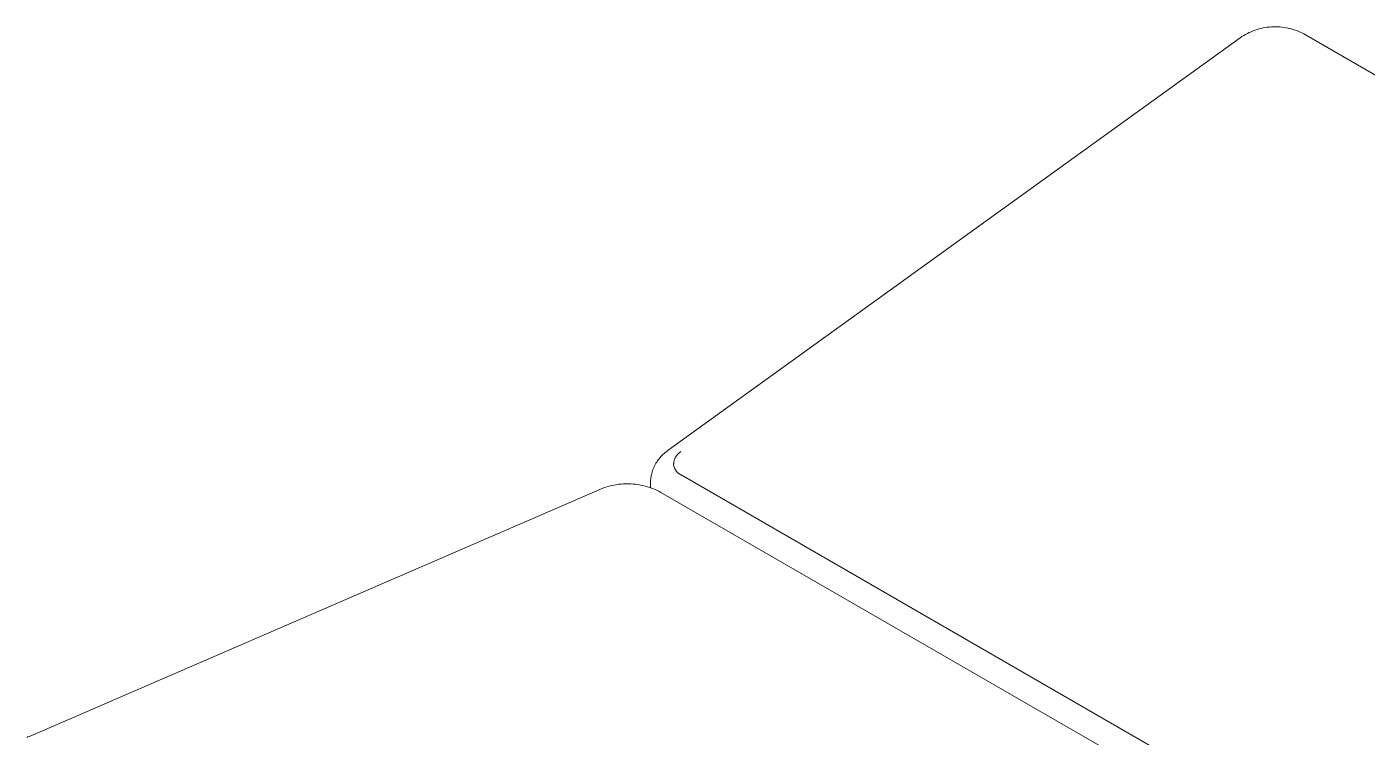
# Model space of a CAD drawing. Header units: inches. Extents: x -9 to 187, y -3 to 135.
# Drawn here: x 121.39 to 129.82, y 74.72 to 79.19 of the extents above; entities that cross this region are included whole.
import ezdxf

# ---------------------------------------------------------------- set-up
doc = ezdxf.new("R2010")
doc.units = ezdxf.units.IN
doc.layers.add('ZANO_R', color=7, linetype='Continuous', lineweight=0)

msp = doc.modelspace()

# ---------------------------------------------------------------- linework, layer by layer
at = {"layer": 'ZANO_R'}
for p, q in [((129.07811, 79.15638), (129.09012, 79.16173)), ((129.09012, 79.16173), (129.10231, 79.16668)), ((129.10231, 79.16668), (129.11466, 79.17121)), ((129.11466, 79.17121), (129.12716, 79.17531)), ((129.12716, 79.17531), (129.13979, 79.17898)), ((129.13979, 79.17898), (129.15254, 79.18223)), ((129.15254, 79.18223), (129.16539, 79.18503)), ((129.16539, 79.18503), (129.17833, 79.1874)), ((129.17833, 79.1874), (129.19134, 79.18932)), ((129.19134, 79.18932), (129.20441, 79.1908)), ((129.20441, 79.1908), (129.21752, 79.19183)), ((129.21752, 79.19183), (129.23066, 79.19241)), ((129.23066, 79.19241), (129.24381, 79.19254)), ((129.24381, 79.19254), (129.25696, 79.19223)), ((129.25696, 79.19223), (129.27009, 79.19146)), ((129.27009, 79.19146), (129.28319, 79.19025)), ((129.28319, 79.19025), (129.29624, 79.1886)), ((129.29624, 79.1886), (129.30922, 79.1865)), ((129.30922, 79.1865), (129.32213, 79.18395)), ((129.32213, 79.18395), (129.33494, 79.18097)), ((129.33494, 79.18097), (129.34764, 79.17756)), ((129.34764, 79.17756), (129.36022, 79.17371)), ((129.36022, 79.17371), (129.37266, 79.16943)), ((129.37266, 79.16943), (129.38495, 79.16474)), ((129.38495, 79.16474), (129.39706, 79.15963)), ((129.39706, 79.15963), (129.409, 79.1541)), ((125.42381, 76.52758), (129.02117, 79.12363)), ((129.02117, 79.12363), (129.0321, 79.13095)), ((129.0321, 79.13095), (129.04327, 79.13789)), ((129.04327, 79.13789), (129.05467, 79.14445)), ((129.05467, 79.14445), (129.06629, 79.15061)), ((129.06629, 79.15061), (129.07811, 79.15638)), ((129.409, 79.1541), (129.42074, 79.14818)), ((156.42896, 63.55497), (129.42074, 79.14818)), ((125.35111, 76.45346), (125.35593, 76.46073)), ((125.35593, 76.46073), (125.36099, 76.46782)), ((125.36099, 76.46782), (125.3663, 76.47473)), ((125.3663, 76.47473), (125.37184, 76.48145)), ((125.37184, 76.48145), (125.37761, 76.48798)), ((125.37761, 76.48798), (125.3836, 76.49431)), ((125.3836, 76.49431), (125.38981, 76.50042)), ((125.38981, 76.50042), (125.39623, 76.50632)), ((125.39623, 76.50632), (125.40284, 76.51199)), ((125.40284, 76.51199), (125.40965, 76.51743)), ((125.40965, 76.51743), (125.41664, 76.52263)), ((125.41664, 76.52263), (125.42381, 76.52758)), ((125.45967, 76.45798), (125.4604, 76.46113)), ((125.4604, 76.46113), (125.46123, 76.46426)), ((125.46123, 76.46426), (125.46217, 76.46735)), ((125.46217, 76.46735), (125.46321, 76.47041)), ((125.46321, 76.47041), (125.46436, 76.47343)), ((125.46436, 76.47343), (125.46562, 76.47641)), ((125.46562, 76.47641), (125.46697, 76.47935)), ((125.46697, 76.47935), (125.46842, 76.48224)), ((125.46842, 76.48224), (125.46997, 76.48507)), ((125.46997, 76.48507), (125.47162, 76.48786)), ((125.47162, 76.48786), (125.47336, 76.49058)), ((125.47336, 76.49058), (125.4752, 76.49324)), ((125.4752, 76.49324), (125.47712, 76.49584)), ((125.47712, 76.49584), (125.47913, 76.49837)), ((125.47913, 76.49837), (125.48123, 76.50083)), ((125.48123, 76.50083), (125.48341, 76.50322)), ((125.48341, 76.50322), (125.48567, 76.50553)), ((125.48567, 76.50553), (125.48801, 76.50776)), ((125.48801, 76.50776), (125.49042, 76.50991)), ((125.49042, 76.50991), (125.49291, 76.51198)), ((125.49291, 76.51198), (125.49547, 76.51396)), ((125.49547, 76.51396), (125.49809, 76.51585)), ((125.49809, 76.51585), (125.50077, 76.51765)), ((125.50077, 76.51765), (125.50352, 76.51936)), ((125.31773, 76.37344), (125.3198, 76.3819)), ((125.3198, 76.3819), (125.32216, 76.39029)), ((125.32216, 76.39029), (125.3248, 76.39859)), ((125.3248, 76.39859), (125.32774, 76.4068)), ((125.32774, 76.4068), (125.33095, 76.4149)), ((125.33095, 76.4149), (125.33445, 76.42288)), ((125.33445, 76.42288), (125.33821, 76.43074)), ((125.33821, 76.43074), (125.34225, 76.43846)), ((125.34225, 76.43846), (125.34655, 76.44604)), ((125.34655, 76.44604), (125.35111, 76.45346)), ((125.45761, 76.43873), (125.45768, 76.44196)), ((125.45766, 76.4355), (125.45761, 76.43873)), ((125.45764, 76.43549), (125.45821, 76.43254)), ((125.45768, 76.44196), (125.45786, 76.44519)), ((125.45786, 76.44519), (125.45815, 76.44841)), ((125.45815, 76.44841), (125.45855, 76.45162)), ((125.45821, 76.43254), (125.45888, 76.42961)), ((125.45855, 76.45162), (125.45905, 76.45481)), ((125.45888, 76.42961), (125.45965, 76.42671)), ((125.45905, 76.45481), (125.45967, 76.45798)), ((125.45965, 76.42671), (125.46052, 76.42383)), ((125.46052, 76.42383), (125.46149, 76.42099)), ((125.46149, 76.42099), (125.46255, 76.41818)), ((125.46255, 76.41818), (125.46372, 76.41541)), ((125.46372, 76.41541), (125.46498, 76.41268)), ((125.46498, 76.41268), (125.46633, 76.41)), ((125.46633, 76.41), (125.46778, 76.40737)), ((125.46778, 76.40737), (125.46931, 76.40479)), ((125.46931, 76.40479), (125.47094, 76.40226)), ((125.47094, 76.40226), (125.47265, 76.39979)), ((125.47265, 76.39979), (125.47444, 76.39738)), ((125.47444, 76.39738), (125.47632, 76.39504)), ((125.47632, 76.39504), (125.47828, 76.39276)), ((125.47828, 76.39276), (125.48032, 76.39055)), ((125.48032, 76.39055), (125.48243, 76.38841)), ((125.48243, 76.38841), (125.48461, 76.38635)), ((125.48461, 76.38635), (125.48687, 76.38437)), ((125.48687, 76.38437), (125.48919, 76.38246)), ((125.48919, 76.38246), (125.49158, 76.38064)), ((125.49158, 76.38064), (125.49403, 76.3789)), ((125.49403, 76.3789), (125.49654, 76.37724)), ((125.49654, 76.37724), (125.4991, 76.37568)), ((125.4991, 76.37568), (125.50172, 76.3742)), ((125.0082, 76.28784), (125.02257, 76.29304)), ((125.02257, 76.29304), (125.03711, 76.29775)), ((125.03711, 76.29775), (125.05181, 76.30195)), ((125.05181, 76.30195), (125.06664, 76.30564)), ((125.06664, 76.30564), (125.08159, 76.30881)), ((125.08159, 76.30881), (125.09664, 76.31147)), ((125.09664, 76.31147), (125.11178, 76.3136)), ((125.11178, 76.3136), (125.12698, 76.31521)), ((125.12698, 76.31521), (125.14223, 76.31629)), ((125.14223, 76.31629), (125.1575, 76.31684)), ((125.1575, 76.31684), (125.17278, 76.31687)), ((125.17278, 76.31687), (125.18806, 76.31636)), ((125.18806, 76.31636), (125.20331, 76.31533)), ((125.20331, 76.31533), (125.21851, 76.31377)), ((125.21851, 76.31377), (125.23366, 76.31169)), ((125.23366, 76.31169), (125.24872, 76.30908)), ((125.24872, 76.30908), (125.26368, 76.30596)), ((125.26368, 76.30596), (125.27852, 76.30232)), ((125.27852, 76.30232), (125.29323, 76.29817)), ((125.29323, 76.29817), (125.30779, 76.29351)), ((125.30779, 76.29351), (125.32218, 76.28835)), ((125.31156, 76.32162), (125.31184, 76.33032)), ((125.31159, 76.3129), (125.31156, 76.32162)), ((125.31191, 76.30419), (125.31159, 76.3129)), ((125.31184, 76.33032), (125.31242, 76.33902)), ((125.31254, 76.2955), (125.31191, 76.30419)), ((125.31242, 76.33902), (125.3133, 76.34769)), ((125.31292, 76.29216), (125.31254, 76.2955)), ((125.3133, 76.34769), (125.31448, 76.35632)), ((125.31448, 76.35632), (125.31596, 76.36491)), ((125.31596, 76.36491), (125.31773, 76.37344)), ((125.50172, 76.3742), (125.50438, 76.37281)), ((125.50438, 76.37281), (152.40621, 60.84104)), ((121.41084, 74.73001), (125.0082, 76.28784)), ((125.32218, 76.28835), (125.33638, 76.28269)), ((125.33638, 76.28269), (125.35037, 76.27655)), ((125.35037, 76.27655), (125.36415, 76.26993)), ((125.36415, 76.26993), (125.37769, 76.26284)), ((152.38375, 60.67088), (125.37769, 76.26284)), ((121.38956, 74.72059), (121.39654, 74.72398)), ((121.39654, 74.72398), (121.40364, 74.72712)), ((121.40364, 74.72712), (121.41084, 74.73001))]:
    msp.add_line(p, q, dxfattribs=at)

doc.saveas('drawing.dxf')
